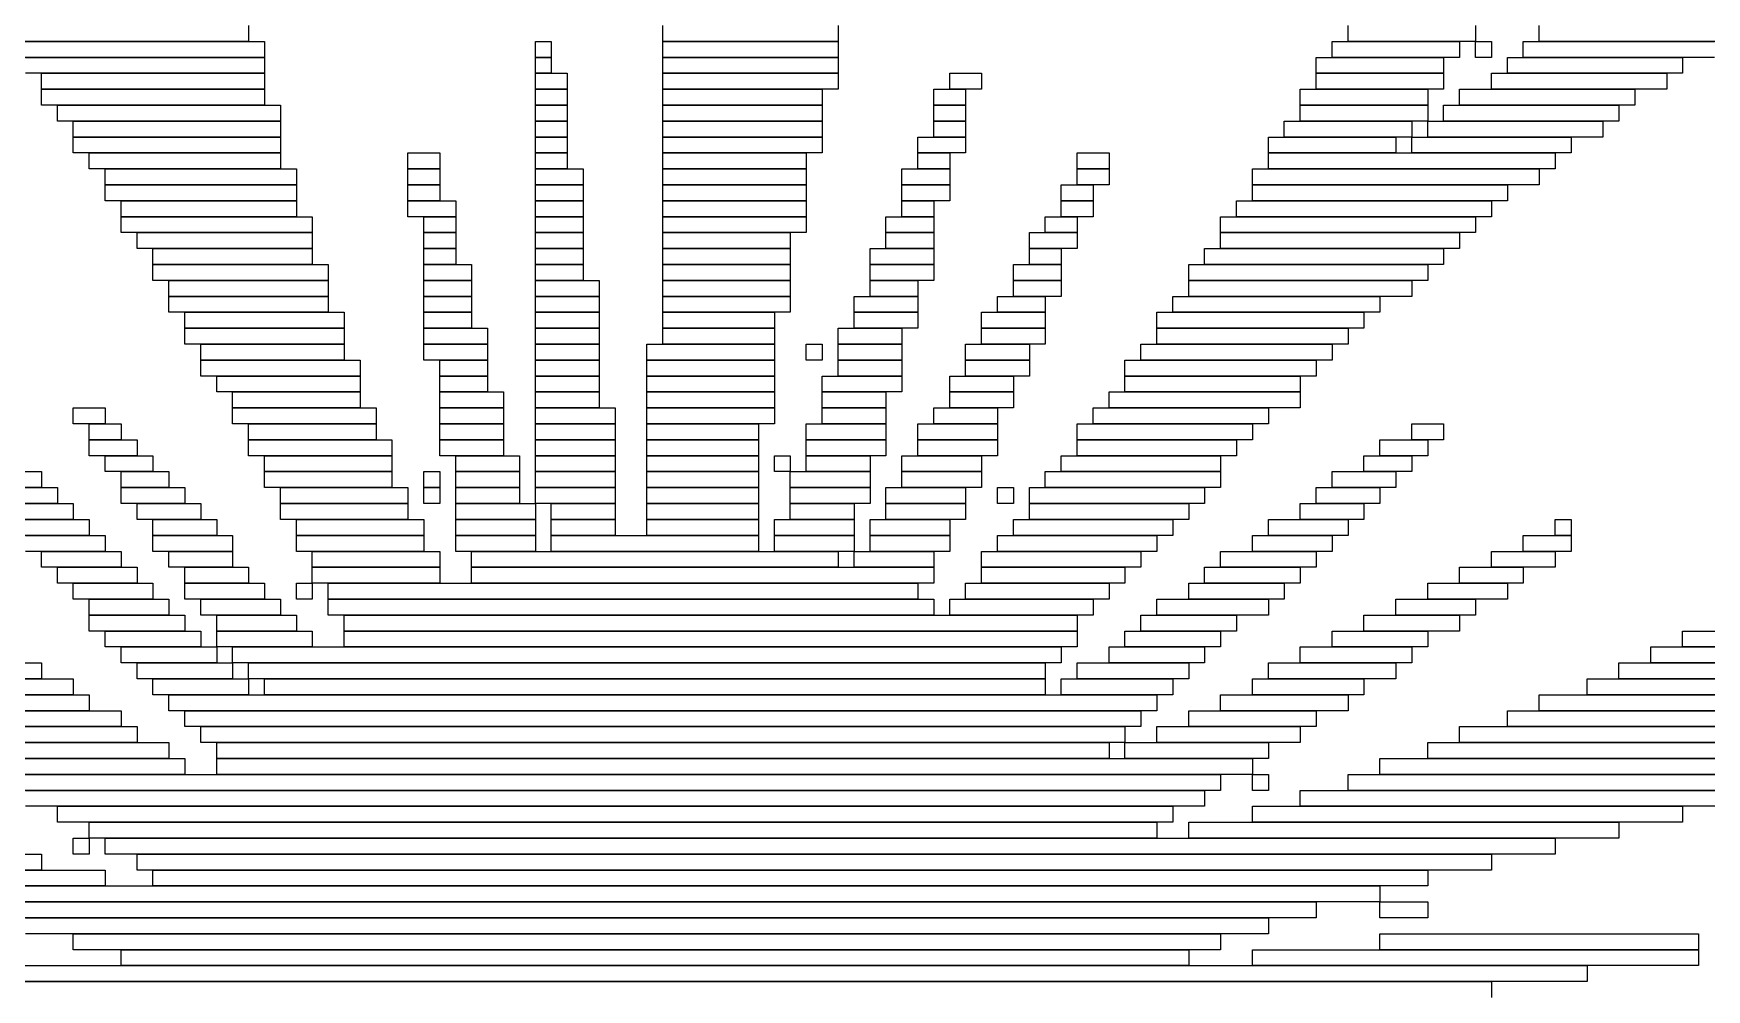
# Model space of a CAD drawing. Extents: x 374 to 650, y 311 to 714.
# Drawn here: x 467.5 to 572.5, y 589.5 to 649.5 of the extents above; entities that cross this region are included whole.
import ezdxf

# ---------------------------------------------------------------- set-up
doc = ezdxf.new("R2010")
doc.units = 0

msp = doc.modelspace()

# ---------------------------------------------------------------- linework, layer by layer
for p, q in [((481, 650), (481, 649)), ((507, 649), (507, 650)), ((518, 650), (518, 649)), ((550, 649), (550, 650)), ((558, 650), (558, 649)), ((562, 649), (562, 650)), ((481, 649), (466, 649)), ((466, 649), (482, 649)), ((482, 649), (482, 648)), ((499, 649), (500, 649)), ((499, 648), (499, 649)), ((500, 649), (500, 648)), ((518, 649), (507, 649)), ((507, 649), (518, 649)), ((507, 648), (507, 649)), ((518, 649), (518, 648)), ((549, 649), (557, 649)), ((549, 648), (549, 649)), ((558, 649), (550, 649)), ((557, 649), (557, 648)), ((558, 649), (559, 649)), ((558, 648), (558, 649)), ((559, 649), (559, 648)), ((561, 649), (573, 649)), ((561, 648), (561, 649)), ((574, 649), (562, 649)), ((482, 648), (466, 648)), ((467, 648), (482, 648)), ((482, 648), (482, 647)), ((500, 648), (499, 648)), ((499, 648), (500, 648)), ((499, 647), (499, 648)), ((500, 648), (500, 647)), ((518, 648), (507, 648)), ((507, 648), (518, 648)), ((507, 647), (507, 648)), ((518, 648), (518, 647)), ((548, 648), (556, 648)), ((548, 647), (548, 648)), ((557, 648), (549, 648)), ((556, 648), (556, 647)), ((559, 648), (558, 648)), ((560, 648), (571, 648)), ((560, 647), (560, 648)), ((573, 648), (561, 648)), ((571, 648), (571, 647)), ((482, 647), (467, 647)), ((468, 647), (482, 647)), ((468, 646), (468, 647)), ((482, 647), (482, 646)), ((500, 647), (499, 647)), ((499, 647), (501, 647)), ((499, 646), (499, 647)), ((501, 647), (501, 646)), ((518, 647), (507, 647)), ((507, 647), (518, 647)), ((507, 646), (507, 647)), ((518, 647), (518, 646)), ((525, 647), (527, 647)), ((525, 646), (525, 647)), ((527, 647), (527, 646)), ((556, 647), (548, 647)), ((548, 647), (556, 647)), ((548, 646), (548, 647)), ((556, 647), (556, 646)), ((559, 647), (570, 647)), ((559, 646), (559, 647)), ((571, 647), (560, 647)), ((570, 647), (570, 646)), ((482, 646), (468, 646)), ((468, 646), (482, 646)), ((468, 645), (468, 646)), ((482, 646), (482, 645)), ((501, 646), (499, 646)), ((499, 646), (501, 646)), ((499, 645), (499, 646)), ((501, 646), (501, 645)), ((518, 646), (507, 646)), ((507, 646), (517, 646)), ((507, 645), (507, 646)), ((517, 646), (517, 645)), ((524, 646), (526, 646)), ((524, 645), (524, 646)), ((527, 646), (525, 646)), ((526, 646), (526, 645)), ((547, 646), (555, 646)), ((547, 645), (547, 646)), ((556, 646), (548, 646)), ((555, 646), (555, 645)), ((557, 646), (568, 646)), ((557, 645), (557, 646)), ((570, 646), (559, 646)), ((568, 646), (568, 645)), ((482, 645), (468, 645)), ((469, 645), (483, 645)), ((469, 644), (469, 645)), ((483, 645), (483, 644)), ((501, 645), (499, 645)), ((499, 645), (501, 645)), ((499, 644), (499, 645)), ((501, 645), (501, 644)), ((517, 645), (507, 645)), ((507, 645), (517, 645)), ((507, 644), (507, 645)), ((517, 645), (517, 644)), ((526, 645), (524, 645)), ((524, 645), (526, 645)), ((524, 644), (524, 645)), ((526, 645), (526, 644)), ((555, 645), (547, 645)), ((547, 645), (555, 645)), ((547, 644), (547, 645)), ((555, 645), (555, 644)), ((556, 645), (567, 645)), ((556, 644), (556, 645)), ((568, 645), (557, 645)), ((567, 645), (567, 644)), ((483, 644), (469, 644)), ((470, 644), (483, 644)), ((470, 643), (470, 644)), ((483, 644), (483, 643)), ((501, 644), (499, 644)), ((499, 644), (501, 644)), ((499, 643), (499, 644)), ((501, 644), (501, 643)), ((517, 644), (507, 644)), ((507, 644), (517, 644)), ((507, 643), (507, 644)), ((517, 644), (517, 643)), ((526, 644), (524, 644)), ((524, 644), (526, 644)), ((524, 643), (524, 644)), ((526, 644), (526, 643)), ((546, 644), (554, 644)), ((546, 643), (546, 644)), ((555, 644), (547, 644)), ((554, 644), (554, 643)), ((555, 644), (566, 644)), ((555, 643), (555, 644)), ((567, 644), (556, 644)), ((566, 644), (566, 643)), ((483, 643), (470, 643)), ((470, 643), (483, 643)), ((470, 642), (470, 643)), ((483, 643), (483, 642)), ((501, 643), (499, 643)), ((499, 643), (501, 643)), ((499, 642), (499, 643)), ((501, 643), (501, 642)), ((517, 643), (507, 643)), ((507, 643), (517, 643)), ((507, 642), (507, 643)), ((517, 643), (517, 642)), ((523, 643), (526, 643)), ((523, 642), (523, 643)), ((526, 643), (524, 643)), ((526, 643), (526, 642)), ((545, 643), (553, 643)), ((545, 642), (545, 643)), ((554, 643), (546, 643)), ((553, 643), (553, 642)), ((554, 643), (564, 643)), ((554, 642), (554, 643)), ((566, 643), (555, 643)), ((564, 643), (564, 642)), ((483, 642), (470, 642)), ((471, 642), (483, 642)), ((471, 641), (471, 642)), ((483, 642), (483, 641)), ((491, 642), (493, 642)), ((491, 641), (491, 642)), ((493, 642), (493, 641)), ((501, 642), (499, 642)), ((499, 642), (501, 642)), ((499, 641), (499, 642)), ((501, 642), (501, 641)), ((517, 642), (507, 642)), ((507, 642), (516, 642)), ((507, 641), (507, 642)), ((516, 642), (516, 641)), ((526, 642), (523, 642)), ((523, 642), (525, 642)), ((523, 641), (523, 642)), ((525, 642), (525, 641)), ((533, 642), (535, 642)), ((533, 641), (533, 642)), ((535, 642), (535, 641)), ((553, 642), (545, 642)), ((545, 642), (563, 642)), ((545, 641), (545, 642)), ((564, 642), (554, 642)), ((563, 642), (563, 641)), ((483, 641), (471, 641)), ((472, 641), (484, 641)), ((472, 640), (472, 641)), ((484, 641), (484, 640)), ((493, 641), (491, 641)), ((491, 641), (493, 641)), ((491, 640), (491, 641)), ((493, 641), (493, 640)), ((501, 641), (499, 641)), ((499, 641), (502, 641)), ((499, 640), (499, 641)), ((502, 641), (502, 640)), ((516, 641), (507, 641)), ((507, 641), (516, 641)), ((507, 640), (507, 641)), ((516, 641), (516, 640)), ((522, 641), (525, 641)), ((522, 640), (522, 641)), ((525, 641), (523, 641)), ((525, 641), (525, 640)), ((535, 641), (533, 641)), ((533, 641), (535, 641)), ((533, 640), (533, 641)), ((535, 641), (535, 640)), ((544, 641), (562, 641)), ((544, 640), (544, 641)), ((563, 641), (545, 641)), ((562, 641), (562, 640)), ((484, 640), (472, 640)), ((472, 640), (484, 640)), ((472, 639), (472, 640)), ((484, 640), (484, 639)), ((493, 640), (491, 640)), ((491, 640), (493, 640)), ((491, 639), (491, 640)), ((493, 640), (493, 639)), ((502, 640), (499, 640)), ((499, 640), (502, 640)), ((499, 639), (499, 640)), ((502, 640), (502, 639)), ((516, 640), (507, 640)), ((507, 640), (516, 640)), ((507, 639), (507, 640)), ((516, 640), (516, 639)), ((525, 640), (522, 640)), ((522, 640), (525, 640)), ((522, 639), (522, 640)), ((525, 640), (525, 639)), ((532, 640), (534, 640)), ((532, 639), (532, 640)), ((535, 640), (533, 640)), ((534, 640), (534, 639)), ((562, 640), (544, 640)), ((544, 640), (560, 640)), ((544, 639), (544, 640)), ((560, 640), (560, 639)), ((484, 639), (472, 639)), ((473, 639), (484, 639)), ((473, 638), (473, 639)), ((484, 639), (484, 638)), ((493, 639), (491, 639)), ((491, 639), (494, 639)), ((491, 638), (491, 639)), ((494, 639), (494, 638)), ((502, 639), (499, 639)), ((499, 639), (502, 639)), ((499, 638), (499, 639)), ((502, 639), (502, 638)), ((516, 639), (507, 639)), ((507, 639), (516, 639)), ((507, 638), (507, 639)), ((516, 639), (516, 638)), ((525, 639), (522, 639)), ((522, 639), (524, 639)), ((522, 638), (522, 639)), ((524, 639), (524, 638)), ((534, 639), (532, 639)), ((532, 639), (534, 639)), ((532, 638), (532, 639)), ((534, 639), (534, 638)), ((543, 639), (559, 639)), ((543, 638), (543, 639)), ((560, 639), (544, 639)), ((559, 639), (559, 638)), ((484, 638), (473, 638)), ((473, 638), (485, 638)), ((473, 637), (473, 638)), ((485, 638), (485, 637)), ((494, 638), (491, 638)), ((492, 638), (494, 638)), ((492, 637), (492, 638)), ((494, 638), (494, 637)), ((502, 638), (499, 638)), ((499, 638), (502, 638)), ((499, 637), (499, 638)), ((502, 638), (502, 637)), ((516, 638), (507, 638)), ((507, 638), (516, 638)), ((507, 637), (507, 638)), ((516, 638), (516, 637)), ((521, 638), (524, 638)), ((521, 637), (521, 638)), ((524, 638), (522, 638)), ((524, 638), (524, 637)), ((531, 638), (533, 638)), ((531, 637), (531, 638)), ((534, 638), (532, 638)), ((533, 638), (533, 637)), ((542, 638), (558, 638)), ((542, 637), (542, 638)), ((559, 638), (543, 638)), ((558, 638), (558, 637)), ((485, 637), (473, 637)), ((474, 637), (485, 637)), ((474, 636), (474, 637)), ((485, 637), (485, 636)), ((494, 637), (492, 637)), ((492, 637), (494, 637)), ((492, 636), (492, 637)), ((494, 637), (494, 636)), ((502, 637), (499, 637)), ((499, 637), (502, 637)), ((499, 636), (499, 637)), ((502, 637), (502, 636)), ((516, 637), (507, 637)), ((507, 637), (515, 637)), ((507, 636), (507, 637)), ((515, 637), (515, 636)), ((524, 637), (521, 637)), ((521, 637), (524, 637)), ((521, 636), (521, 637)), ((524, 637), (524, 636)), ((530, 637), (533, 637)), ((530, 636), (530, 637)), ((533, 637), (531, 637)), ((533, 637), (533, 636)), ((558, 637), (542, 637)), ((542, 637), (557, 637)), ((542, 636), (542, 637)), ((557, 637), (557, 636)), ((485, 636), (474, 636)), ((475, 636), (485, 636)), ((475, 635), (475, 636)), ((485, 636), (485, 635)), ((494, 636), (492, 636)), ((492, 636), (494, 636)), ((492, 635), (492, 636)), ((494, 636), (494, 635)), ((502, 636), (499, 636)), ((499, 636), (502, 636)), ((499, 635), (499, 636)), ((502, 636), (502, 635)), ((515, 636), (507, 636)), ((507, 636), (515, 636)), ((507, 635), (507, 636)), ((515, 636), (515, 635)), ((520, 636), (524, 636)), ((520, 635), (520, 636)), ((524, 636), (521, 636)), ((524, 636), (524, 635)), ((533, 636), (530, 636)), ((530, 636), (532, 636)), ((530, 635), (530, 636)), ((532, 636), (532, 635)), ((541, 636), (556, 636)), ((541, 635), (541, 636)), ((557, 636), (542, 636)), ((556, 636), (556, 635)), ((485, 635), (475, 635)), ((475, 635), (486, 635)), ((475, 634), (475, 635)), ((486, 635), (486, 634)), ((494, 635), (492, 635)), ((492, 635), (495, 635)), ((492, 634), (492, 635)), ((495, 635), (495, 634)), ((502, 635), (499, 635)), ((499, 635), (502, 635)), ((499, 634), (499, 635)), ((502, 635), (502, 634)), ((515, 635), (507, 635)), ((507, 635), (515, 635)), ((507, 634), (507, 635)), ((515, 635), (515, 634)), ((524, 635), (520, 635)), ((520, 635), (524, 635)), ((520, 634), (520, 635)), ((524, 635), (524, 634)), ((529, 635), (532, 635)), ((529, 634), (529, 635)), ((532, 635), (530, 635)), ((532, 635), (532, 634)), ((540, 635), (555, 635)), ((540, 634), (540, 635)), ((556, 635), (541, 635)), ((555, 635), (555, 634)), ((486, 634), (475, 634)), ((476, 634), (486, 634)), ((476, 633), (476, 634)), ((486, 634), (486, 633)), ((495, 634), (492, 634)), ((492, 634), (495, 634)), ((492, 633), (492, 634)), ((495, 634), (495, 633)), ((502, 634), (499, 634)), ((499, 634), (503, 634)), ((499, 633), (499, 634)), ((503, 634), (503, 633)), ((515, 634), (507, 634)), ((507, 634), (515, 634)), ((507, 633), (507, 634)), ((515, 634), (515, 633)), ((524, 634), (520, 634)), ((520, 634), (523, 634)), ((520, 633), (520, 634)), ((523, 634), (523, 633)), ((532, 634), (529, 634)), ((529, 634), (532, 634)), ((529, 633), (529, 634)), ((532, 634), (532, 633)), ((555, 634), (540, 634)), ((540, 634), (554, 634)), ((540, 633), (540, 634)), ((554, 634), (554, 633)), ((486, 633), (476, 633)), ((476, 633), (486, 633)), ((476, 632), (476, 633)), ((486, 633), (486, 632)), ((495, 633), (492, 633)), ((492, 633), (495, 633)), ((492, 632), (492, 633)), ((495, 633), (495, 632)), ((503, 633), (499, 633)), ((499, 633), (503, 633)), ((499, 632), (499, 633)), ((503, 633), (503, 632)), ((515, 633), (507, 633)), ((507, 633), (515, 633)), ((507, 632), (507, 633)), ((515, 633), (515, 632)), ((519, 633), (523, 633)), ((519, 632), (519, 633)), ((523, 633), (520, 633)), ((523, 633), (523, 632)), ((528, 633), (531, 633)), ((528, 632), (528, 633)), ((532, 633), (529, 633)), ((531, 633), (531, 632)), ((539, 633), (552, 633)), ((539, 632), (539, 633)), ((554, 633), (540, 633)), ((552, 633), (552, 632)), ((486, 632), (476, 632)), ((477, 632), (487, 632)), ((477, 631), (477, 632)), ((487, 632), (487, 631)), ((495, 632), (492, 632)), ((492, 632), (495, 632)), ((492, 631), (492, 632)), ((495, 632), (495, 631)), ((503, 632), (499, 632)), ((499, 632), (503, 632)), ((499, 631), (499, 632)), ((503, 632), (503, 631)), ((515, 632), (507, 632)), ((507, 632), (514, 632)), ((507, 631), (507, 632)), ((514, 632), (514, 631)), ((523, 632), (519, 632)), ((519, 632), (523, 632)), ((519, 631), (519, 632)), ((523, 632), (523, 631)), ((527, 632), (531, 632)), ((527, 631), (527, 632)), ((531, 632), (528, 632)), ((531, 632), (531, 631)), ((538, 632), (551, 632)), ((538, 631), (538, 632)), ((552, 632), (539, 632)), ((551, 632), (551, 631)), ((487, 631), (477, 631)), ((477, 631), (487, 631)), ((477, 630), (477, 631)), ((487, 630), (477, 630)), ((478, 630), (487, 630)), ((478, 629), (478, 630)), ((487, 631), (487, 630)), ((487, 630), (487, 629)), ((495, 631), (492, 631)), ((492, 631), (496, 631)), ((492, 630), (492, 631)), ((496, 630), (492, 630)), ((492, 630), (496, 630)), ((492, 629), (492, 630)), ((496, 631), (496, 630)), ((496, 630), (496, 629)), ((503, 631), (499, 631)), ((499, 631), (503, 631)), ((499, 630), (499, 631)), ((503, 630), (499, 630)), ((499, 630), (503, 630)), ((499, 629), (499, 630)), ((503, 631), (503, 630)), ((503, 630), (503, 629)), ((506, 630), (514, 630)), ((506, 629), (506, 630)), ((514, 631), (507, 631)), ((507, 631), (514, 631)), ((507, 630), (507, 631)), ((514, 630), (507, 630)), ((514, 631), (514, 630)), ((514, 630), (514, 629)), ((516, 630), (517, 630)), ((516, 629), (516, 630)), ((517, 630), (517, 629)), ((518, 631), (522, 631)), ((518, 630), (518, 631)), ((522, 630), (518, 630)), ((518, 630), (522, 630)), ((518, 629), (518, 630)), ((523, 631), (519, 631)), ((522, 631), (522, 630)), ((522, 630), (522, 629)), ((526, 630), (530, 630)), ((526, 629), (526, 630)), ((531, 631), (527, 631)), ((527, 631), (531, 631)), ((527, 630), (527, 631)), ((531, 630), (527, 630)), ((530, 630), (530, 629)), ((531, 631), (531, 630)), ((537, 630), (549, 630)), ((537, 629), (537, 630)), ((551, 631), (538, 631)), ((538, 631), (550, 631)), ((538, 630), (538, 631)), ((550, 630), (538, 630)), ((549, 630), (549, 629)), ((550, 631), (550, 630)), ((487, 629), (478, 629)), ((478, 629), (488, 629)), ((478, 628), (478, 629)), ((488, 629), (488, 628)), ((496, 629), (492, 629)), ((493, 629), (496, 629)), ((493, 628), (493, 629)), ((496, 629), (496, 628)), ((503, 629), (499, 629)), ((499, 629), (503, 629)), ((499, 628), (499, 629)), ((503, 629), (503, 628)), ((514, 629), (506, 629)), ((506, 629), (514, 629)), ((506, 628), (506, 629)), ((514, 629), (514, 628)), ((517, 629), (516, 629)), ((522, 629), (518, 629)), ((518, 629), (522, 629)), ((518, 628), (518, 629)), ((522, 629), (522, 628)), ((530, 629), (526, 629)), ((526, 629), (530, 629)), ((526, 628), (526, 629)), ((530, 629), (530, 628)), ((536, 629), (548, 629)), ((536, 628), (536, 629)), ((549, 629), (537, 629)), ((548, 629), (548, 628)), ((488, 628), (478, 628)), ((479, 628), (488, 628)), ((479, 627), (479, 628)), ((488, 628), (488, 627)), ((496, 628), (493, 628)), ((493, 628), (496, 628)), ((493, 627), (493, 628)), ((496, 628), (496, 627)), ((503, 628), (499, 628)), ((499, 628), (503, 628)), ((499, 627), (499, 628)), ((503, 628), (503, 627)), ((514, 628), (506, 628)), ((506, 628), (514, 628)), ((506, 627), (506, 628)), ((514, 628), (514, 627)), ((517, 628), (522, 628)), ((517, 627), (517, 628)), ((522, 628), (518, 628)), ((522, 628), (522, 627)), ((525, 628), (529, 628)), ((525, 627), (525, 628)), ((530, 628), (526, 628)), ((529, 628), (529, 627)), ((548, 628), (536, 628)), ((536, 628), (547, 628)), ((536, 627), (536, 628)), ((547, 628), (547, 627)), ((488, 627), (479, 627)), ((480, 627), (488, 627)), ((480, 626), (480, 627)), ((488, 627), (488, 626)), ((496, 627), (493, 627)), ((493, 627), (497, 627)), ((493, 626), (493, 627)), ((497, 627), (497, 626)), ((503, 627), (499, 627)), ((499, 627), (503, 627)), ((499, 626), (499, 627)), ((503, 627), (503, 626)), ((514, 627), (506, 627)), ((506, 627), (514, 627)), ((506, 626), (506, 627)), ((514, 627), (514, 626)), ((522, 627), (517, 627)), ((517, 627), (521, 627)), ((517, 626), (517, 627)), ((521, 627), (521, 626)), ((529, 627), (525, 627)), ((525, 627), (529, 627)), ((525, 626), (525, 627)), ((529, 627), (529, 626)), ((535, 627), (547, 627)), ((535, 626), (535, 627)), ((547, 627), (536, 627)), ((547, 627), (547, 626)), ((470, 626), (472, 626)), ((470, 625), (470, 626)), ((472, 626), (472, 625)), ((488, 626), (480, 626)), ((480, 626), (489, 626)), ((480, 625), (480, 626)), ((489, 626), (489, 625)), ((497, 626), (493, 626)), ((493, 626), (497, 626)), ((493, 625), (493, 626)), ((497, 626), (497, 625)), ((503, 626), (499, 626)), ((499, 626), (504, 626)), ((499, 625), (499, 626)), ((504, 626), (504, 625)), ((514, 626), (506, 626)), ((506, 626), (514, 626)), ((506, 625), (506, 626)), ((514, 626), (514, 625)), ((521, 626), (517, 626)), ((517, 626), (521, 626)), ((517, 625), (517, 626)), ((521, 626), (521, 625)), ((524, 626), (528, 626)), ((524, 625), (524, 626)), ((529, 626), (525, 626)), ((528, 626), (528, 625)), ((534, 626), (545, 626)), ((534, 625), (534, 626)), ((547, 626), (535, 626)), ((545, 626), (545, 625)), ((472, 625), (470, 625)), ((471, 625), (473, 625)), ((471, 624), (471, 625)), ((473, 625), (473, 624)), ((489, 625), (480, 625)), ((481, 625), (489, 625)), ((481, 624), (481, 625)), ((489, 625), (489, 624)), ((497, 625), (493, 625)), ((493, 625), (497, 625)), ((493, 624), (493, 625)), ((497, 625), (497, 624)), ((504, 625), (499, 625)), ((499, 625), (504, 625)), ((499, 624), (499, 625)), ((504, 625), (504, 624)), ((514, 625), (506, 625)), ((506, 625), (513, 625)), ((506, 624), (506, 625)), ((513, 625), (513, 624)), ((516, 625), (521, 625)), ((516, 624), (516, 625)), ((521, 625), (517, 625)), ((521, 625), (521, 624)), ((523, 625), (528, 625)), ((523, 624), (523, 625)), ((528, 625), (524, 625)), ((528, 625), (528, 624)), ((533, 625), (544, 625)), ((533, 624), (533, 625)), ((545, 625), (534, 625)), ((544, 625), (544, 624)), ((554, 625), (556, 625)), ((554, 624), (554, 625)), ((556, 625), (556, 624)), ((473, 624), (471, 624)), ((471, 624), (474, 624)), ((471, 623), (471, 624)), ((474, 624), (474, 623)), ((489, 624), (481, 624)), ((481, 624), (490, 624)), ((481, 623), (481, 624)), ((490, 624), (490, 623)), ((497, 624), (493, 624)), ((493, 624), (497, 624)), ((493, 623), (493, 624)), ((497, 624), (497, 623)), ((504, 624), (499, 624)), ((499, 624), (504, 624)), ((499, 623), (499, 624)), ((504, 624), (504, 623)), ((513, 624), (506, 624)), ((506, 624), (513, 624)), ((506, 623), (506, 624)), ((513, 624), (513, 623)), ((521, 624), (516, 624)), ((516, 624), (521, 624)), ((516, 623), (516, 624)), ((521, 624), (521, 623)), ((528, 624), (523, 624)), ((523, 624), (528, 624)), ((523, 623), (523, 624)), ((528, 624), (528, 623)), ((544, 624), (533, 624)), ((533, 624), (543, 624)), ((533, 623), (533, 624)), ((543, 624), (543, 623)), ((552, 624), (555, 624)), ((552, 623), (552, 624)), ((556, 624), (554, 624)), ((555, 624), (555, 623)), ((474, 623), (471, 623)), ((472, 623), (475, 623)), ((472, 622), (472, 623)), ((475, 623), (475, 622)), ((490, 623), (481, 623)), ((482, 623), (490, 623)), ((482, 622), (482, 623)), ((490, 623), (490, 622)), ((497, 623), (493, 623)), ((494, 623), (498, 623)), ((494, 622), (494, 623)), ((498, 623), (498, 622)), ((504, 623), (499, 623)), ((499, 623), (504, 623)), ((499, 622), (499, 623)), ((504, 623), (504, 622)), ((513, 623), (506, 623)), ((506, 623), (513, 623)), ((506, 622), (506, 623)), ((513, 623), (513, 622)), ((514, 623), (515, 623)), ((514, 622), (514, 623)), ((515, 623), (515, 622)), ((521, 623), (516, 623)), ((516, 623), (520, 623)), ((516, 622), (516, 623)), ((520, 623), (520, 622)), ((522, 623), (527, 623)), ((522, 622), (522, 623)), ((528, 623), (523, 623)), ((527, 623), (527, 622)), ((532, 623), (542, 623)), ((532, 622), (532, 623)), ((543, 623), (533, 623)), ((542, 623), (542, 622)), ((551, 623), (554, 623)), ((551, 622), (551, 623)), ((555, 623), (552, 623)), ((554, 623), (554, 622)), ((464, 622), (468, 622)), ((468, 622), (468, 621)), ((475, 622), (472, 622)), ((473, 622), (476, 622)), ((473, 621), (473, 622)), ((476, 622), (476, 621)), ((490, 622), (482, 622)), ((482, 622), (490, 622)), ((482, 621), (482, 622)), ((490, 622), (490, 621)), ((492, 622), (493, 622)), ((492, 621), (492, 622)), ((493, 622), (493, 621)), ((498, 622), (494, 622)), ((494, 622), (498, 622)), ((494, 621), (494, 622)), ((498, 622), (498, 621)), ((504, 622), (499, 622)), ((499, 622), (504, 622)), ((499, 621), (499, 622)), ((504, 622), (504, 621)), ((513, 622), (506, 622)), ((506, 622), (513, 622)), ((506, 621), (506, 622)), ((513, 622), (513, 621)), ((515, 622), (514, 622)), ((515, 622), (520, 622)), ((515, 621), (515, 622)), ((520, 622), (516, 622)), ((520, 622), (520, 621)), ((527, 622), (522, 622)), ((522, 622), (527, 622)), ((522, 621), (522, 622)), ((527, 622), (527, 621)), ((531, 622), (542, 622)), ((531, 621), (531, 622)), ((542, 622), (532, 622)), ((542, 622), (542, 621)), ((549, 622), (553, 622)), ((549, 621), (549, 622)), ((554, 622), (551, 622)), ((553, 622), (553, 621)), ((468, 621), (464, 621)), ((465, 621), (469, 621)), ((469, 621), (469, 620)), ((476, 621), (473, 621)), ((473, 621), (477, 621)), ((473, 620), (473, 621)), ((477, 621), (477, 620)), ((490, 621), (482, 621)), ((483, 621), (491, 621)), ((483, 620), (483, 621)), ((491, 621), (491, 620)), ((493, 621), (492, 621)), ((492, 621), (493, 621)), ((492, 620), (492, 621)), ((493, 621), (493, 620)), ((498, 621), (494, 621)), ((494, 621), (498, 621)), ((494, 620), (494, 621)), ((498, 621), (498, 620)), ((504, 621), (499, 621)), ((499, 621), (504, 621)), ((499, 620), (499, 621)), ((504, 621), (504, 620)), ((513, 621), (506, 621)), ((506, 621), (513, 621)), ((506, 620), (506, 621)), ((513, 621), (513, 620)), ((520, 621), (515, 621)), ((515, 621), (520, 621)), ((515, 620), (515, 621)), ((520, 621), (520, 620)), ((521, 621), (526, 621)), ((521, 620), (521, 621)), ((527, 621), (522, 621)), ((526, 621), (526, 620)), ((528, 621), (529, 621)), ((528, 620), (528, 621)), ((529, 621), (529, 620)), ((530, 621), (541, 621)), ((530, 620), (530, 621)), ((542, 621), (531, 621)), ((541, 621), (541, 620)), ((548, 621), (552, 621)), ((548, 620), (548, 621)), ((553, 621), (549, 621)), ((552, 621), (552, 620)), ((469, 620), (465, 620)), ((465, 620), (470, 620)), ((470, 620), (470, 619)), ((477, 620), (473, 620)), ((474, 620), (478, 620)), ((474, 619), (474, 620)), ((478, 620), (478, 619)), ((491, 620), (483, 620)), ((483, 620), (491, 620)), ((483, 619), (483, 620)), ((491, 620), (491, 619)), ((493, 620), (492, 620)), ((498, 620), (494, 620)), ((494, 620), (499, 620)), ((494, 619), (494, 620)), ((504, 620), (499, 620)), ((499, 620), (499, 619)), ((500, 620), (504, 620)), ((500, 619), (500, 620)), ((504, 620), (504, 619)), ((513, 620), (506, 620)), ((506, 620), (513, 620)), ((506, 619), (506, 620)), ((513, 620), (513, 619)), ((520, 620), (515, 620)), ((515, 620), (519, 620)), ((515, 619), (515, 620)), ((519, 620), (519, 619)), ((526, 620), (521, 620)), ((521, 620), (526, 620)), ((521, 619), (521, 620)), ((526, 620), (526, 619)), ((529, 620), (528, 620)), ((541, 620), (530, 620)), ((530, 620), (540, 620)), ((530, 619), (530, 620)), ((540, 620), (540, 619)), ((547, 620), (551, 620)), ((547, 619), (547, 620)), ((552, 620), (548, 620)), ((551, 620), (551, 619)), ((470, 619), (465, 619)), ((466, 619), (471, 619)), ((471, 619), (471, 618)), ((478, 619), (474, 619)), ((475, 619), (479, 619)), ((475, 618), (475, 619)), ((479, 619), (479, 618)), ((491, 619), (483, 619)), ((484, 619), (492, 619)), ((484, 618), (484, 619)), ((492, 619), (492, 618)), ((499, 619), (494, 619)), ((494, 619), (499, 619)), ((494, 618), (494, 619)), ((499, 619), (499, 618)), ((504, 619), (500, 619)), ((500, 619), (504, 619)), ((500, 618), (500, 619)), ((504, 619), (504, 618)), ((513, 619), (506, 619)), ((506, 619), (513, 619)), ((506, 618), (506, 619)), ((513, 619), (513, 618)), ((514, 619), (519, 619)), ((514, 618), (514, 619)), ((519, 619), (515, 619)), ((519, 619), (519, 618)), ((520, 619), (525, 619)), ((520, 618), (520, 619)), ((526, 619), (521, 619)), ((525, 619), (525, 618)), ((529, 619), (539, 619)), ((529, 618), (529, 619)), ((540, 619), (530, 619)), ((539, 619), (539, 618)), ((545, 619), (550, 619)), ((545, 618), (545, 619)), ((551, 619), (547, 619)), ((550, 619), (550, 618)), ((563, 619), (564, 619)), ((563, 618), (563, 619)), ((564, 619), (564, 618)), ((471, 618), (466, 618)), ((467, 618), (472, 618)), ((472, 618), (472, 617)), ((479, 618), (475, 618)), ((475, 618), (480, 618)), ((475, 617), (475, 618)), ((480, 618), (480, 617)), ((492, 618), (484, 618)), ((484, 618), (492, 618)), ((484, 617), (484, 618)), ((492, 618), (492, 617)), ((499, 618), (494, 618)), ((494, 618), (499, 618)), ((494, 617), (494, 618)), ((499, 618), (499, 617)), ((504, 618), (500, 618)), ((500, 618), (513, 618)), ((500, 617), (500, 618)), ((513, 618), (506, 618)), ((513, 618), (513, 617)), ((519, 618), (514, 618)), ((514, 618), (519, 618)), ((514, 617), (514, 618)), ((519, 618), (519, 617)), ((525, 618), (520, 618)), ((520, 618), (525, 618)), ((520, 617), (520, 618)), ((525, 618), (525, 617)), ((528, 618), (538, 618)), ((528, 617), (528, 618)), ((539, 618), (529, 618)), ((538, 618), (538, 617)), ((544, 618), (549, 618)), ((544, 617), (544, 618)), ((550, 618), (545, 618)), ((549, 618), (549, 617)), ((561, 618), (564, 618)), ((561, 617), (561, 618)), ((564, 618), (563, 618)), ((564, 618), (564, 617)), ((472, 617), (467, 617)), ((468, 617), (473, 617)), ((468, 616), (468, 617)), ((473, 617), (473, 616)), ((480, 617), (475, 617)), ((476, 617), (480, 617)), ((476, 616), (476, 617)), ((480, 617), (480, 616)), ((492, 617), (484, 617)), ((485, 617), (493, 617)), ((485, 616), (485, 617)), ((493, 617), (493, 616)), ((499, 617), (494, 617)), ((495, 617), (518, 617)), ((495, 616), (495, 617)), ((513, 617), (500, 617)), ((519, 617), (514, 617)), ((518, 617), (518, 616)), ((519, 617), (524, 617)), ((519, 616), (519, 617)), ((525, 617), (520, 617)), ((524, 617), (524, 616)), ((527, 617), (537, 617)), ((527, 616), (527, 617)), ((538, 617), (528, 617)), ((537, 617), (537, 616)), ((542, 617), (548, 617)), ((542, 616), (542, 617)), ((549, 617), (544, 617)), ((548, 617), (548, 616)), ((559, 617), (563, 617)), ((559, 616), (559, 617)), ((564, 617), (561, 617)), ((563, 617), (563, 616)), ((473, 616), (468, 616)), ((469, 616), (474, 616)), ((469, 615), (469, 616)), ((474, 616), (474, 615)), ((480, 616), (476, 616)), ((477, 616), (481, 616)), ((477, 615), (477, 616)), ((481, 616), (481, 615)), ((493, 616), (485, 616)), ((485, 616), (493, 616)), ((485, 615), (485, 616)), ((493, 616), (493, 615)), ((518, 616), (495, 616)), ((495, 616), (524, 616)), ((495, 615), (495, 616)), ((524, 616), (519, 616)), ((524, 616), (524, 615)), ((537, 616), (527, 616)), ((527, 616), (536, 616)), ((527, 615), (527, 616)), ((536, 616), (536, 615)), ((541, 616), (547, 616)), ((541, 615), (541, 616)), ((548, 616), (542, 616)), ((547, 616), (547, 615)), ((557, 616), (561, 616)), ((557, 615), (557, 616)), ((563, 616), (559, 616)), ((561, 616), (561, 615)), ((474, 615), (469, 615)), ((470, 615), (475, 615)), ((470, 614), (470, 615)), ((475, 615), (475, 614)), ((481, 615), (477, 615)), ((477, 615), (482, 615)), ((477, 614), (477, 615)), ((482, 615), (482, 614)), ((484, 615), (485, 615)), ((484, 614), (484, 615)), ((493, 615), (485, 615)), ((485, 615), (485, 614)), ((486, 615), (523, 615)), ((486, 614), (486, 615)), ((524, 615), (495, 615)), ((523, 615), (523, 614)), ((526, 615), (535, 615)), ((526, 614), (526, 615)), ((536, 615), (527, 615)), ((535, 615), (535, 614)), ((540, 615), (546, 615)), ((540, 614), (540, 615)), ((547, 615), (541, 615)), ((546, 615), (546, 614)), ((555, 615), (560, 615)), ((555, 614), (555, 615)), ((561, 615), (557, 615)), ((560, 615), (560, 614)), ((475, 614), (470, 614)), ((471, 614), (476, 614)), ((471, 613), (471, 614)), ((476, 614), (476, 613)), ((482, 614), (477, 614)), ((478, 614), (483, 614)), ((478, 613), (478, 614)), ((483, 614), (483, 613)), ((485, 614), (484, 614)), ((523, 614), (486, 614)), ((486, 614), (524, 614)), ((486, 613), (486, 614)), ((524, 614), (524, 613)), ((525, 614), (534, 614)), ((525, 613), (525, 614)), ((535, 614), (526, 614)), ((534, 614), (534, 613)), ((538, 614), (545, 614)), ((538, 613), (538, 614)), ((546, 614), (540, 614)), ((545, 614), (545, 613)), ((553, 614), (558, 614)), ((553, 613), (553, 614)), ((560, 614), (555, 614)), ((558, 614), (558, 613)), ((476, 613), (471, 613)), ((471, 613), (477, 613)), ((471, 612), (471, 613)), ((477, 613), (477, 612)), ((483, 613), (478, 613)), ((479, 613), (484, 613)), ((479, 612), (479, 613)), ((484, 613), (484, 612)), ((524, 613), (486, 613)), ((487, 613), (533, 613)), ((487, 612), (487, 613)), ((534, 613), (525, 613)), ((533, 613), (533, 612)), ((537, 613), (543, 613)), ((537, 612), (537, 613)), ((545, 613), (538, 613)), ((543, 613), (543, 612)), ((551, 613), (557, 613)), ((551, 612), (551, 613)), ((558, 613), (553, 613)), ((557, 613), (557, 612)), ((477, 612), (471, 612)), ((472, 612), (478, 612)), ((472, 611), (472, 612)), ((478, 612), (478, 611)), ((484, 612), (479, 612)), ((479, 612), (485, 612)), ((479, 611), (479, 612)), ((485, 612), (485, 611)), ((533, 612), (487, 612)), ((487, 612), (533, 612)), ((487, 611), (487, 612)), ((533, 612), (533, 611)), ((536, 612), (542, 612)), ((536, 611), (536, 612)), ((543, 612), (537, 612)), ((542, 612), (542, 611)), ((549, 612), (555, 612)), ((549, 611), (549, 612)), ((557, 612), (551, 612)), ((555, 612), (555, 611)), ((571, 612), (586, 612)), ((571, 611), (571, 612)), ((478, 611), (472, 611)), ((473, 611), (479, 611)), ((473, 610), (473, 611)), ((485, 611), (479, 611)), ((479, 611), (479, 610)), ((480, 611), (532, 611)), ((480, 610), (480, 611)), ((533, 611), (487, 611)), ((532, 611), (532, 610)), ((535, 611), (541, 611)), ((535, 610), (535, 611)), ((542, 611), (536, 611)), ((541, 611), (541, 610)), ((547, 611), (554, 611)), ((547, 610), (547, 611)), ((555, 611), (549, 611)), ((554, 611), (554, 610)), ((569, 611), (584, 611)), ((569, 610), (569, 611)), ((586, 611), (571, 611)), ((452, 610), (468, 610)), ((468, 609), (452, 609)), ((454, 609), (470, 609)), ((468, 610), (468, 609)), ((470, 609), (470, 608)), ((479, 610), (473, 610)), ((474, 610), (480, 610)), ((474, 609), (474, 610)), ((480, 609), (474, 609)), ((475, 609), (481, 609)), ((475, 608), (475, 609)), ((532, 610), (480, 610)), ((480, 610), (480, 609)), ((481, 610), (531, 610)), ((481, 609), (481, 610)), ((531, 609), (481, 609)), ((481, 609), (481, 608)), ((482, 609), (531, 609)), ((482, 608), (482, 609)), ((531, 610), (531, 609)), ((531, 609), (531, 608)), ((532, 609), (539, 609)), ((532, 608), (532, 609)), ((533, 610), (540, 610)), ((533, 609), (533, 610)), ((540, 609), (533, 609)), ((541, 610), (535, 610)), ((539, 609), (539, 608)), ((540, 610), (540, 609)), ((544, 609), (551, 609)), ((544, 608), (544, 609)), ((545, 610), (553, 610)), ((545, 609), (545, 610)), ((553, 609), (545, 609)), ((554, 610), (547, 610)), ((551, 609), (551, 608)), ((553, 610), (553, 609)), ((565, 609), (632, 609)), ((565, 608), (565, 609)), ((567, 610), (629, 610)), ((567, 609), (567, 610)), ((629, 609), (567, 609)), ((584, 610), (569, 610)), ((470, 608), (454, 608)), ((456, 608), (471, 608)), ((471, 608), (471, 607)), ((481, 608), (475, 608)), ((476, 608), (538, 608)), ((476, 607), (476, 608)), ((531, 608), (482, 608)), ((539, 608), (532, 608)), ((538, 608), (538, 607)), ((542, 608), (550, 608)), ((542, 607), (542, 608)), ((551, 608), (544, 608)), ((550, 608), (550, 607)), ((562, 608), (635, 608)), ((562, 607), (562, 608)), ((632, 608), (565, 608)), ((471, 607), (456, 607)), ((458, 607), (473, 607)), ((473, 607), (473, 606)), ((538, 607), (476, 607)), ((477, 607), (537, 607)), ((477, 606), (477, 607)), ((537, 607), (537, 606)), ((540, 607), (548, 607)), ((540, 606), (540, 607)), ((550, 607), (542, 607)), ((548, 607), (548, 606)), ((560, 607), (637, 607)), ((560, 606), (560, 607)), ((635, 607), (562, 607)), ((473, 606), (458, 606)), ((460, 606), (474, 606)), ((474, 606), (474, 605)), ((537, 606), (477, 606)), ((478, 606), (536, 606)), ((478, 605), (478, 606)), ((536, 606), (536, 605)), ((538, 606), (547, 606)), ((538, 605), (538, 606)), ((548, 606), (540, 606)), ((547, 606), (547, 605)), ((557, 606), (639, 606)), ((557, 605), (557, 606)), ((637, 606), (560, 606)), ((474, 605), (460, 605)), ((462, 605), (476, 605)), ((476, 605), (476, 604)), ((536, 605), (478, 605)), ((479, 605), (535, 605)), ((479, 604), (479, 605)), ((535, 605), (535, 604)), ((536, 605), (545, 605)), ((536, 604), (536, 605)), ((547, 605), (538, 605)), ((545, 605), (545, 604)), ((555, 605), (597, 605)), ((555, 604), (555, 605)), ((639, 605), (557, 605)), ((476, 604), (462, 604)), ((464, 604), (477, 604)), ((477, 604), (477, 603)), ((535, 604), (479, 604)), ((479, 604), (544, 604)), ((479, 603), (479, 604)), ((545, 604), (536, 604)), ((544, 604), (544, 603)), ((552, 604), (589, 604)), ((552, 603), (552, 604)), ((597, 604), (555, 604)), ((477, 603), (464, 603)), ((465, 603), (542, 603)), ((544, 603), (479, 603)), ((542, 603), (542, 602)), ((544, 603), (545, 603)), ((544, 602), (544, 603)), ((545, 603), (545, 602)), ((550, 603), (582, 603)), ((550, 602), (550, 603)), ((589, 603), (552, 603)), ((542, 602), (465, 602)), ((467, 602), (541, 602)), ((541, 602), (541, 601)), ((545, 602), (544, 602)), ((547, 602), (576, 602)), ((547, 601), (547, 602)), ((582, 602), (550, 602)), ((541, 601), (467, 601)), ((469, 601), (539, 601)), ((469, 600), (469, 601)), ((539, 601), (539, 600)), ((544, 601), (571, 601)), ((544, 600), (544, 601)), ((576, 601), (547, 601)), ((571, 601), (571, 600)), ((539, 600), (469, 600)), ((471, 600), (538, 600)), ((471, 599), (471, 600)), ((538, 600), (538, 599)), ((540, 600), (567, 600)), ((540, 599), (540, 600)), ((571, 600), (544, 600)), ((567, 600), (567, 599)), ((470, 599), (471, 599)), ((470, 598), (470, 599)), ((538, 599), (471, 599)), ((471, 599), (471, 598)), ((472, 599), (563, 599)), ((472, 598), (472, 599)), ((567, 599), (540, 599)), ((563, 599), (563, 598)), ((456, 598), (468, 598)), ((468, 598), (468, 597)), ((471, 598), (470, 598)), ((563, 598), (472, 598)), ((474, 598), (559, 598)), ((474, 597), (474, 598)), ((559, 598), (559, 597)), ((468, 597), (456, 597)), ((459, 597), (472, 597)), ((472, 597), (472, 596)), ((559, 597), (474, 597)), ((475, 597), (555, 597)), ((475, 596), (475, 597)), ((555, 597), (555, 596)), ((472, 596), (459, 596)), ((462, 596), (552, 596)), ((555, 596), (475, 596)), ((552, 596), (552, 595)), ((552, 595), (462, 595)), ((465, 595), (548, 595)), ((548, 595), (548, 594)), ((552, 595), (555, 595)), ((552, 594), (552, 595)), ((555, 595), (555, 594)), ((548, 594), (465, 594)), ((467, 594), (545, 594)), ((545, 594), (545, 593)), ((555, 594), (552, 594)), ((545, 593), (467, 593)), ((470, 593), (542, 593)), ((470, 592), (470, 593)), ((542, 593), (542, 592)), ((552, 593), (572, 593)), ((552, 592), (552, 593)), ((572, 593), (572, 592)), ((542, 592), (470, 592)), ((473, 592), (540, 592)), ((473, 591), (473, 592)), ((540, 592), (540, 591)), ((544, 592), (572, 592)), ((544, 591), (544, 592)), ((572, 592), (552, 592)), ((572, 592), (572, 591)), ((449, 591), (565, 591)), ((540, 591), (473, 591)), ((572, 591), (544, 591)), ((565, 591), (565, 590)), ((565, 590), (449, 590)), ((453, 590), (559, 590)), ((559, 590), (559, 589))]:
    msp.add_line(p, q)

doc.saveas('drawing.dxf')
